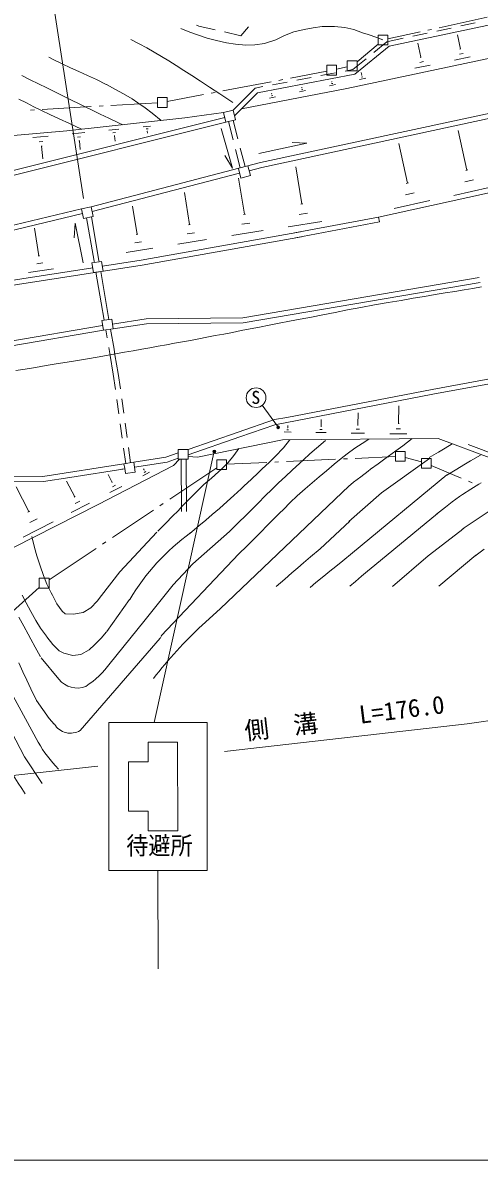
# Model space of a CAD drawing. Units: millimetres, scale not verified. Extents: x 40000 to 680000, y 20000 to 380000.
# Drawn here: x 208573 to 255019, y 205000 to 320682 of the extents above; entities that cross this region are included whole.
import ezdxf
from ezdxf.enums import TextEntityAlignment as Align

# ---------------------------------------------------------------- set-up
doc = ezdxf.new("R2010")
doc.units = ezdxf.units.MM
doc.header["$LTSCALE"] = 1000
doc.linetypes.add('CHAIN', pattern=[18.5, 12, -1.5, 3.5, -1.5])
for name, color, linetype, lineweight in [('M-BGD', 7, 'Continuous', 13), ('M-BMK', 2, 'CHAIN', 13), ('M-BMK-ROW', 30, 'Continuous', 13), ('M-STR-HTXT', 7, 'Continuous', 13), ('M-STR-STRC', 7, 'Continuous', 13), ('M-TTL-BAND', 7, 'Continuous', 13)]:
    doc.layers.add(name, color=color, linetype=linetype, lineweight=lineweight)
doc.styles.add('ＭＳ ゴシック', font='')
doc.styles.get('ＭＳ ゴシック').set_extended_font_data('MS Gothic')

msp = doc.modelspace()

# ---------------------------------------------------------------- linework, layer by layer
at = {"layer": 'M-BGD'}
for p, q in [((262206, 321781), (245850, 318288)), ((254601, 320668), (253134, 320354)), ((224642, 320086), (225574, 319725)), ((225574, 319725), (226466, 319405)), ((226476, 320347), (226265, 320437)), ((226466, 319405), (227348, 319114)), ((228138, 319968), (226476, 320347)), ((230776, 319366), (229113, 319745)), ((231557, 320250), (230776, 319366)), ((234324, 318956), (235126, 319357)), ((235126, 319357), (236048, 319719)), ((236048, 319719), (236158, 319749)), ((236158, 319749), (237200, 320000)), ((237200, 320000), (238122, 320180)), ((238122, 320180), (239044, 320291)), ((239044, 320291), (240067, 320311)), ((240067, 320311), (240307, 320301)), ((240307, 320301), (241339, 320191)), ((241339, 320191), (242242, 319981)), ((242242, 319981), (243154, 319671)), ((243154, 319671), (243705, 319480)), ((243705, 319480), (244587, 319180)), ((249712, 319622), (248245, 319309)), ((252156, 320145), (250690, 319831)), ((253107, 318010), (252806, 319463)), ((219580, 318992), (220412, 318551)), ((220412, 318551), (221194, 318120)), ((227348, 319114), (228280, 318864)), ((228280, 318864), (229293, 318654)), ((229293, 318654), (230235, 318514)), ((230235, 318514), (231277, 318414)), ((231277, 318414), (232199, 318424)), ((232199, 318424), (233181, 318585)), ((233181, 318585), (233372, 318625)), ((233372, 318625), (234324, 318956)), ((262939, 318514), (241532, 314007)), ((245850, 318288), (242373, 315451)), ((245630, 318749), (244279, 317651)), ((244587, 319180), (245219, 318930)), ((247267, 319099), (245630, 318749)), ((249058, 317167), (248767, 318600)), ((211673, 316945), (211222, 317185)), ((221194, 318120), (221956, 317690)), ((221956, 317690), (222698, 317249)), ((222698, 317249), (223430, 316798)), ((243503, 317020), (242153, 315922)), ((249008, 317157), (249108, 317177)), ((252506, 316887), (254099, 317208)), ((253007, 317489), (253398, 317569)), ((253057, 317990), (253157, 318020)), ((212585, 316494), (211673, 316945)), ((213447, 316093), (212585, 316494)), ((214289, 315713), (213447, 316093)), ((223430, 316798), (224182, 316327)), ((224182, 316327), (224964, 315836)), ((224964, 315836), (225776, 315305)), ((242153, 315922), (241362, 315772)), ((248467, 316054), (250040, 316375)), ((248958, 316646), (249359, 316736)), ((208486, 315320), (209328, 314889)), ((209328, 314889), (210170, 314469)), ((215152, 315332), (214289, 315713)), ((216064, 314911), (215152, 315332)), ((217056, 314411), (216064, 314911)), ((225776, 315305), (226648, 314734)), ((226648, 314734), (227590, 314123)), ((242373, 315451), (232461, 313563)), ((237923, 315118), (236450, 314838)), ((240380, 315585), (238906, 315305)), ((239998, 314678), (240028, 314688)), ((240018, 314678), (240008, 314698)), ((242824, 314900), (243466, 315030)), ((243065, 315351), (243015, 315631)), ((243025, 315140), (243185, 315170)), ((243045, 315341), (243085, 315351)), ((210170, 314469), (211023, 314048)), ((211023, 314048), (211905, 313607)), ((211905, 313607), (212847, 313146)), ((217086, 314391), (217056, 314411)), ((218008, 313910), (217086, 314391)), ((218820, 313469), (218008, 313910)), ((227590, 314123), (228613, 313452)), ((232221, 314034), (229976, 311789)), ((232461, 313563), (230117, 311217)), ((241532, 314007), (230818, 311919)), ((233011, 314185), (232221, 314034)), ((233905, 313454), (233885, 313534)), ((235467, 314651), (233994, 314371)), ((236741, 313645), (237342, 313775)), ((236931, 313876), (237082, 313906)), ((236951, 314066), (236992, 314076)), ((236971, 314066), (236961, 314116)), ((239798, 314277), (240379, 314398)), ((239978, 314488), (240118, 314518)), ((208948, 312524), (208186, 312914)), ((209700, 312143), (208948, 312524)), ((212847, 313146), (213869, 312646)), ((213869, 312646), (213980, 312595)), ((213980, 312595), (214922, 312145)), ((219703, 312928), (218820, 313469)), ((220294, 312547), (219703, 312928)), ((221016, 312036), (220294, 312547)), ((228613, 313452), (229735, 312721)), ((229735, 312721), (229956, 312580)), ((263001, 312972), (232774, 306457)), ((263111, 312481), (232895, 305966)), ((233674, 313013), (234296, 313143)), ((233865, 313253), (234025, 313283)), ((233885, 313454), (233925, 313454)), ((210492, 311762), (209700, 312143)), ((211334, 311362), (210492, 311762)), ((212276, 310921), (211334, 311362)), ((214922, 312145), (215704, 311754)), ((215704, 311754), (216466, 311394)), ((216466, 311394), (217328, 310983)), ((221728, 311485), (221016, 312036)), ((222650, 310744), (221728, 311485)), ((225075, 311005), (229004, 311538)), ((229004, 311538), (229976, 311789)), ((229245, 310566), (229004, 311538)), ((229976, 311789), (230217, 310816)), ((229125, 311057), (206906, 305487)), ((229245, 310566), (207026, 304996)), ((213339, 310420), (212276, 310921)), ((225075, 311005), (213069, 309689)), ((214542, 309849), (213339, 310420)), ((217328, 310983), (218400, 310472)), ((218400, 310472), (218741, 310312)), ((220816, 310092), (221588, 310162)), ((230217, 310816), (229245, 310566)), ((229496, 310636), (229974, 308760)), ((229977, 310756), (230459, 308885)), ((213069, 309689), (192302, 307838)), ((209611, 308996), (211174, 309147)), ((213610, 309388), (214893, 309509)), ((214131, 309047), (214452, 309078)), ((217348, 309750), (218361, 309851)), ((217749, 309480), (218010, 309510)), ((217880, 309189), (217940, 309189)), ((217910, 309189), (217960, 308638)), ((221127, 309882), (221317, 309902)), ((221217, 309661), (221267, 309671)), ((221247, 309661), (221267, 309441)), ((229908, 305895), (228754, 309944)), ((284872, 309731), (244753, 300919)), ((253762, 305682), (252879, 309721)), ((210242, 308585), (210633, 308615)), ((210433, 308124), (210533, 308134)), ((210483, 308134), (210614, 306841)), ((214292, 308677), (214372, 308687)), ((214332, 308677), (214422, 307775)), ((230221, 307791), (230700, 305916)), ((230709, 307917), (231191, 306046)), ((232584, 307379), (237484, 308423)), ((235981, 308503), (237484, 308423)), ((247709, 304357), (246826, 308396)), ((229908, 305895), (229136, 307188)), ((232774, 306457), (215527, 301972)), ((230770, 304893), (230509, 305865)), ((231471, 306126), (231732, 305154)), ((232895, 305966), (231602, 305635)), ((236965, 302269), (236363, 306028)), ((253652, 305662), (253872, 305712)), ((230640, 305384), (215627, 301481)), ((231122, 301205), (230540, 304863)), ((231732, 305154), (230770, 304893)), ((247599, 304337), (247819, 304387)), ((253542, 304509), (254444, 304700)), ((225530, 300151), (225018, 303418)), ((247499, 303185), (248401, 303375)), ((252430, 303126), (256038, 303919)), ((214544, 301761), (215527, 301972)), ((215527, 301972), (215737, 300990)), ((220198, 299157), (219736, 302033)), ((236855, 302249), (237065, 302279)), ((246377, 301801), (249985, 302594)), ((214544, 301761), (202468, 298861)), ((214645, 301270), (202588, 298370)), ((214755, 300779), (214544, 301761)), ((215737, 300990), (214755, 300779)), ((215076, 300849), (215829, 296419)), ((215567, 300950), (216330, 296510)), ((231022, 301185), (231222, 301215)), ((236234, 299302), (244753, 300919)), ((236695, 301177), (237547, 301307)), ((244753, 300919), (244854, 300427)), ((210196, 296979), (209774, 299805)), ((213814, 298804), (213903, 300308)), ((214727, 296269), (213903, 300308)), ((225440, 300141), (225620, 300171)), ((230872, 300183), (231674, 300303)), ((235583, 299943), (239000, 300486)), ((236335, 298811), (244854, 300427)), ((220118, 299137), (220288, 299167)), ((236846, 299413), (220620, 296531)), ((236926, 298922), (220710, 296040)), ((224348, 298156), (227284, 298628)), ((225310, 299209), (226041, 299329)), ((229830, 299030), (233027, 299542)), ((219106, 297322), (221802, 297754)), ((219988, 298295), (220669, 298395)), ((210006, 296177), (210627, 296277)), ((210126, 296969), (210276, 296989)), ((216601, 296410), (215609, 296259)), ((215609, 296259), (215759, 295267)), ((215829, 296419), (215859, 296299)), ((216330, 296510), (216350, 296369)), ((216751, 295417), (216601, 296410)), ((220630, 296541), (216671, 295918)), ((215689, 295758), (203301, 293830)), ((220710, 296040), (203382, 293328)), ((209174, 295285), (211690, 295666)), ((215759, 295267), (216751, 295417)), ((216020, 295307), (216552, 292200)), ((216521, 295387), (217344, 290506)), ((255018, 294768), (230955, 290661)), ((255109, 294277), (231005, 290160)), ((216552, 292200), (216853, 290426)), ((216633, 290396), (217625, 290547)), ((216783, 289404), (216633, 290396)), ((217625, 290547), (217776, 289554)), ((217695, 290045), (221123, 290568)), ((221123, 290568), (230955, 290661)), ((216703, 289895), (207142, 288268)), ((216783, 289404), (207262, 287787)), ((217776, 289554), (216783, 289404)), ((217024, 289444), (217161, 288629)), ((217515, 289514), (217866, 287490)), ((217776, 289554), (221163, 290067)), ((221163, 290067), (231005, 290160)), ((279857, 288822), (250211, 283400)), ((279947, 288321), (250301, 282899)), ((217328, 287643), (217466, 286828)), ((217866, 287490), (217957, 286908)), ((217957, 286908), (218278, 285014)), ((217466, 286828), (217787, 284934)), ((217787, 284934), (218005, 283370)), ((218288, 285004), (218505, 283441)), ((218143, 282380), (218351, 280894)), ((218642, 282450), (218847, 280964)), ((250301, 282899), (234226, 279797)), ((250211, 283400), (235458, 280549)), ((246804, 279922), (246834, 281736)), ((218985, 279974), (219190, 278488)), ((234196, 280319), (230478, 279034)), ((235458, 280549), (234196, 280319)), ((238927, 279618), (238936, 280330)), ((242675, 279760), (242695, 281003)), ((218489, 279904), (218696, 278418)), ((230478, 279034), (225387, 277269)), ((234226, 279797), (230648, 278563)), ((235168, 279066), (235870, 279056)), ((235439, 279277), (235609, 279277)), ((235499, 279487), (235549, 279487)), ((235529, 279487), (235529, 279728)), ((238406, 279017), (239428, 278997)), ((238796, 279318), (239047, 279308)), ((238897, 279618), (238957, 279618)), ((241974, 278958), (243337, 278928)), ((242495, 279359), (242836, 279349)), ((242635, 279760), (242715, 279760)), ((245913, 278889), (247657, 278859)), ((246574, 279400), (247015, 279390)), ((246754, 279922), (246855, 279922)), ((230648, 278563), (225397, 276748)), ((226359, 276517), (234998, 278264)), ((250834, 278409), (234988, 278264)), ((235089, 277462), (235710, 278234)), ((235710, 278234), (235730, 278264)), ((239378, 278185), (238466, 277413)), ((242365, 277414), (243117, 277906)), ((243117, 277906), (243798, 278347)), ((247236, 277667), (246535, 277135)), ((248178, 278388), (247236, 277667)), ((250834, 278409), (256297, 276356)), ((251546, 277427), (252277, 277869)), ((253891, 277799), (257059, 276607)), ((218834, 277428), (219053, 275864)), ((219327, 277497), (219544, 275934)), ((223132, 276486), (219864, 275984)), ((224394, 276928), (223132, 276486)), ((224384, 277299), (224395, 276296)), ((225387, 277299), (224384, 277299)), ((225397, 276297), (225387, 277299)), ((226359, 276517), (225397, 276577)), ((229466, 275977), (230037, 276669)), ((230037, 276669), (230568, 277371)), ((233676, 275999), (234337, 276640)), ((234337, 276640), (235028, 277392)), ((235028, 277392), (235089, 277462)), ((237795, 276832), (237134, 276230)), ((238466, 277413), (237795, 276832)), ((240982, 276382), (241584, 276843)), ((241584, 276843), (242365, 277414)), ((245793, 276594), (245563, 276423)), ((246535, 277135), (245793, 276594)), ((249933, 276455), (250865, 277016)), ((250865, 277016), (251546, 277427)), ((254142, 276125), (255144, 276717)), ((218872, 275834), (210634, 274528)), ((218943, 275332), (213360, 274449)), ((223914, 275665), (216248, 271673)), ((218943, 275332), (218642, 275282)), ((218872, 275834), (219103, 275864)), ((218943, 275352), (218872, 275834)), ((219023, 274861), (218943, 275352)), ((219103, 275864), (219604, 275944)), ((219604, 275944), (219864, 275984)), ((219864, 275984), (220015, 274992)), ((223252, 276005), (219935, 275493)), ((224395, 276397), (223252, 276005)), ((223914, 275665), (224515, 276296)), ((224395, 276296), (225397, 276297)), ((224685, 276296), (224737, 270974)), ((225186, 276297), (225238, 270974)), ((228795, 275275), (229466, 275977)), ((232914, 275287), (233676, 275999)), ((236753, 275889), (235971, 275167)), ((237134, 276230), (236753, 275889)), ((239479, 275118), (240271, 275790)), ((240271, 275790), (240982, 276382)), ((244741, 275832), (243969, 275270)), ((245563, 276423), (244741, 275832)), ((249943, 276374), (245073, 272875)), ((252749, 275293), (253451, 275714)), ((253451, 275714), (254142, 276125)), ((198206, 274414), (210634, 274528)), ((213360, 274449), (210674, 274027)), ((217670, 273939), (217269, 274731)), ((220015, 274992), (219023, 274841)), ((219023, 274841), (219023, 274861)), ((220787, 274621), (221458, 274972)), ((220917, 275203), (220847, 275323)), ((220897, 275193), (220937, 275213)), ((220937, 274952), (221098, 275042)), ((227011, 273731), (227773, 274383)), ((227773, 274383), (228504, 274995)), ((228504, 274995), (228795, 275275)), ((231081, 273552), (231832, 274254)), ((231832, 274254), (232514, 274896)), ((232514, 274896), (232914, 275287)), ((235290, 274536), (234609, 273884)), ((235971, 275167), (235290, 274536)), ((238006, 273885), (238728, 274497)), ((238728, 274497), (239479, 275118)), ((251727, 274691), (242128, 266770)), ((242957, 274508), (242236, 273947)), ((243719, 275090), (242957, 274508)), ((243969, 275270), (243719, 275090)), ((251727, 274681), (252749, 275293)), ((198246, 273913), (210674, 274027)), ((209192, 270969), (207898, 273485)), ((213862, 272474), (213040, 274058)), ((217440, 272896), (218653, 273528)), ((217630, 273929), (217710, 273959)), ((217710, 273498), (218011, 273658)), ((226110, 272849), (226821, 273551)), ((226821, 273551), (227011, 273731)), ((241775, 273586), (228669, 261063)), ((230059, 272610), (230780, 273271)), ((230780, 273271), (231081, 273552)), ((233957, 273252), (233216, 272520)), ((234609, 273884), (233957, 273252)), ((236493, 272572), (237295, 273283)), ((237295, 273283), (238006, 273885)), ((242236, 273947), (241715, 273525)), ((253311, 272707), (254163, 273259)), ((254163, 273259), (254985, 273760)), ((254985, 273760), (255225, 273890)), ((213802, 272444), (213912, 272504)), ((213912, 271793), (214373, 272034)), ((224737, 271435), (225458, 272187)), ((225458, 272187), (226110, 272849)), ((228576, 271286), (229367, 271988)), ((229367, 271988), (230059, 272610)), ((232555, 271869), (231903, 271217)), ((233216, 272520), (232555, 271869)), ((235101, 271178), (235792, 271900)), ((235792, 271900), (236493, 272572)), ((245073, 272875), (241766, 269957)), ((251578, 271434), (252279, 271975)), ((252279, 271975), (253021, 272517)), ((253021, 272517), (253311, 272707)), ((216248, 271673), (207649, 267301)), ((209102, 270919), (209282, 271010)), ((213502, 270871), (215366, 271833)), ((223775, 270463), (224406, 271095)), ((224406, 271095), (224737, 271435)), ((227854, 270665), (228576, 271286)), ((231903, 271217), (231202, 270515)), ((234018, 270115), (234710, 270797)), ((234710, 270797), (235101, 271178)), ((250756, 270772), (243812, 265047)), ((250666, 270702), (251578, 271434)), ((256028, 270994), (253373, 269239)), ((208611, 268353), (211658, 269918)), ((209282, 269857), (210044, 270248)), ((222312, 268989), (223154, 269841)), ((223154, 269841), (223775, 270463)), ((226502, 269522), (227203, 270103)), ((227203, 270103), (227854, 270665)), ((230601, 269924), (229859, 269182)), ((231202, 270515), (230601, 269924)), ((233407, 269504), (234018, 270115)), ((241856, 269977), (238830, 267180)), ((209493, 268444), (209764, 267321)), ((222212, 268889), (218445, 264858)), ((225560, 268750), (226502, 269522)), ((229619, 268941), (225891, 265643)), ((229859, 269182), (229519, 268851)), ((232175, 268271), (232816, 268912)), ((232816, 268912), (233407, 269504)), ((253032, 268939), (249836, 266452)), ((253012, 268918), (253443, 269279)), ((209764, 267321), (209995, 266480)), ((230492, 266596), (231423, 267519)), ((231423, 267519), (232175, 268271)), ((209995, 266480), (210296, 265568)), ((230552, 266656), (222656, 258325)), ((237858, 266358), (237147, 265746)), ((238830, 267180), (237858, 266358)), ((242128, 266770), (241146, 265968)), ((249836, 266452), (246178, 263334)), ((254686, 266544), (250909, 263375)), ((254556, 266433), (255528, 267135)), ((210296, 265568), (210336, 265457)), ((210336, 265457), (210677, 264465)), ((225891, 265643), (223888, 263517)), ((236556, 265245), (235955, 264734)), ((237147, 265746), (236556, 265245)), ((240434, 265387), (239833, 264905)), ((241146, 265968), (240434, 265387)), ((243852, 265077), (243031, 264385)), ((210677, 264465), (211018, 263603)), ((216591, 262432), (218445, 264858)), ((235223, 264102), (234341, 263360)), ((235955, 264734), (235223, 264102)), ((239212, 264394), (238400, 263742)), ((239833, 264905), (239212, 264394)), ((242419, 263864), (241868, 263392)), ((243031, 264385), (242419, 263864)), ((211018, 263603), (211460, 262711)), ((211460, 262711), (211600, 262461)), ((223888, 263517), (220902, 259778)), ((238400, 263742), (237799, 263251)), ((208503, 262460), (208914, 261678)), ((208914, 261678), (209395, 260806)), ((211600, 262461), (212051, 261579)), ((212051, 261579), (212573, 260838)), ((215489, 261179), (216140, 261841)), ((216140, 261841), (216591, 262432)), ((219448, 262042), (217114, 258774)), ((209395, 260806), (209907, 259905)), ((212573, 260838), (212903, 260577)), ((212903, 260577), (213725, 260527)), ((213725, 260527), (214718, 260718)), ((214718, 260718), (215489, 261179)), ((226825, 259409), (228669, 261063)), ((201558, 259852), (208749, 246013)), ((203432, 259832), (210141, 247507)), ((208183, 260215), (208674, 259313)), ((208674, 259313), (209136, 258491)), ((209907, 259905), (210368, 259113)), ((220902, 259778), (217475, 255567)), ((209136, 258491), (209396, 258010)), ((209396, 258010), (209848, 257188)), ((210368, 259113), (210980, 258291)), ((210980, 258291), (211030, 258241)), ((211030, 258241), (211642, 257450)), ((222566, 258084), (214421, 248711)), ((215881, 257431), (216553, 258093)), ((216553, 258093), (217084, 258754)), ((222676, 258345), (222546, 258064)), ((209848, 257188), (210359, 256256)), ((211642, 257450), (212293, 256818)), ((212293, 256818), (212744, 256578)), ((214498, 256428), (215320, 256899)), ((215320, 256899), (215881, 257431)), ((210359, 256256), (210369, 256246)), ((210449, 256086), (212244, 253912)), ((212744, 256578), (213677, 256318)), ((213677, 256318), (214498, 256428)), ((208164, 255574), (208586, 254662)), ((208586, 254662), (208977, 253810)), ((208977, 253810), (209388, 252959)), ((209388, 252959), (209809, 252097)), ((209809, 252097), (210000, 251716)), ((209970, 251756), (211263, 249922)), ((211263, 249922), (211784, 249361)), ((208749, 246013), (210564, 243327))]:
    msp.add_line(p, q, dxfattribs=at)
for centre, radius, start, end in [((239176, 250202), 23002, 125.91991, 149.02095), ((289296, 295630), 96559, 201.29004, 213.55033), ((256453, 227385), 43629, 132.75885, 142.4245), ((209726, 261157), 9552, 303.45893, 324.16922), ((214118, 255436), 2416, 219.17122, 291.32025), ((213428, 250334), 1904, 210.91555, 301.35537), ((221866, 254195), 13491, 209.73409, 224.20136)]:
    msp.add_arc(centre, radius, start, end, dxfattribs=at)
at = {"layer": 'M-BMK'}
for p, q in [((248284, 292661), (249446, 292852)), ((249446, 292852), (250529, 293032)), ((250529, 293032), (251561, 293203)), ((251561, 293203), (252533, 293364)), ((252533, 293364), (253475, 293514)), ((253475, 293514), (254367, 293665)), ((254367, 293665), (255239, 293816)), ((242962, 291737), (241629, 291476)), ((244365, 292008), (242962, 291737)), ((244365, 292008), (245758, 292239)), ((245758, 292239), (247061, 292450)), ((247061, 292450), (248284, 292661)), ((236808, 290533), (235716, 290322)), ((237941, 290753), (236808, 290533)), ((239114, 290984), (237941, 290753)), ((240346, 291225), (239114, 290984)), ((241629, 291476), (240346, 291225)), ((230805, 289368), (229903, 289197)), ((231727, 289549), (230805, 289368)), ((232669, 289729), (231727, 289549)), ((233651, 289920), (232669, 289729)), ((234664, 290121), (233651, 289920)), ((235716, 290322), (234664, 290121)), ((224010, 288083), (223188, 287932)), ((224832, 288234), (224010, 288083)), ((225654, 288384), (224832, 288234)), ((226486, 288545), (225654, 288384)), ((227317, 288705), (226486, 288545)), ((228159, 288866), (227317, 288705)), ((229021, 289027), (228159, 288866)), ((229903, 289197), (229021, 289027)), ((218017, 287009), (217095, 286848)), ((218929, 287169), (218017, 287009)), ((219811, 287320), (218929, 287169)), ((220673, 287481), (219811, 287320)), ((221515, 287631), (220673, 287481)), ((222356, 287782), (221515, 287631)), ((223188, 287932), (222356, 287782)), ((210971, 285814), (209859, 285633)), ((211983, 285984), (210971, 285814)), ((213076, 286165), (211983, 285984)), ((214138, 286346), (213076, 286165)), ((215151, 286517), (214138, 286346)), ((216143, 286687), (215151, 286517)), ((217095, 286848), (216143, 286687)), ((208826, 285462), (207854, 285302)), ((209859, 285633), (208826, 285462))]:
    msp.add_line(p, q, dxfattribs=at)
at = {"layer": 'M-BMK-ROW'}
for p, q in [((250949, 320179), (255834, 321243)), ((244718, 318428), (244717, 319431)), ((244717, 319431), (245720, 319431)), ((245720, 319040), (248995, 319753)), ((245720, 319431), (245720, 318429)), ((249776, 319924), (250167, 320009)), ((242583, 316714), (244718, 318508)), ((245720, 318429), (244718, 318428)), ((239507, 315350), (239507, 316352)), ((239507, 316352), (240509, 316352)), ((240509, 316352), (240509, 315350)), ((240509, 315951), (241581, 316182)), ((241581, 315791), (241581, 316794)), ((241581, 316794), (242583, 316794)), ((242583, 316794), (242584, 315792)), ((228933, 313743), (233845, 314676)), ((234631, 314825), (235024, 314900)), ((235810, 315049), (239507, 315751)), ((240509, 315350), (239507, 315350)), ((242584, 315792), (241581, 315791)), ((227754, 313520), (228147, 313594)), ((217545, 312272), (222269, 312548)), ((222269, 312077), (222268, 313079)), ((222268, 313079), (223271, 313079)), ((223271, 312669), (226968, 313370)), ((223271, 313079), (223271, 312077)), ((209359, 311793), (209758, 311816)), ((210557, 311863), (215549, 312155)), ((216347, 312202), (216746, 312225)), ((223271, 312077), (222269, 312077)), ((246495, 276564), (242401, 276376)), ((246495, 276093), (246495, 277095)), ((246495, 277095), (247497, 277095)), ((247497, 277095), (247497, 276093)), ((228314, 275416), (223524, 272218)), ((228314, 276247), (229316, 276248)), ((228314, 275245), (228314, 276247)), ((229316, 276248), (229316, 275245)), ((233410, 275964), (229316, 275777)), ((234609, 276019), (234209, 276001)), ((240403, 276285), (235408, 276056)), ((241602, 276340), (241202, 276321)), ((247497, 276093), (246495, 276093)), ((249131, 276013), (247497, 276454)), ((249131, 276374), (250133, 276375)), ((249131, 275372), (249131, 276374)), ((250133, 275372), (249131, 275372)), ((250133, 276375), (250133, 275372)), ((253182, 274371), (250133, 275663)), ((229316, 275245), (228314, 275245)), ((254287, 273902), (253919, 274058)), ((221861, 271108), (217702, 268332)), ((222859, 271774), (222526, 271552)), ((217037, 267888), (216704, 267666)), ((216038, 267222), (211249, 264024)), ((210246, 264194), (211249, 264195)), ((210247, 263192), (210246, 264194)), ((211249, 264195), (211249, 263192)), ((210247, 263242), (207195, 260507)), ((211249, 263192), (210247, 263192))]:
    msp.add_line(p, q, dxfattribs=at)
at = {"layer": 'M-STR-HTXT'}
for p, q in [((211250, 325474), (214765, 302824)), ((261011, 250443), (253800, 249394)), ((229105, 246559), (253800, 249394))]:
    msp.add_line(p, q, dxfattribs=at)
msp.add_open_spline([(123919, 237818), (134877, 237618), (145835, 237419), (156732, 238183), (166693, 238881), (176602, 240385), (186527, 241670), (196410, 242950), (206308, 244014), (216206, 245078)], degree=3, knots=[0, 0, 0, 0, 1, 1, 1, 2, 2, 2, 3, 3, 3, 3], dxfattribs=at)
at = {"layer": 'M-STR-STRC'}
for p, q in [((234477, 279657), (232932, 281781)), ((234527, 279497), (234597, 279577)), ((228023, 276939), (221947, 249505)), ((228023, 277049), (228093, 277119)), ((217317, 249513), (227340, 249516)), ((217322, 234479), (217317, 249513)), ((227340, 249516), (227344, 234482)), ((221327, 247510), (224334, 247511)), ((221327, 245505), (221327, 247510)), ((224334, 247511), (224336, 238490)), ((219324, 240493), (219323, 245505)), ((219323, 245505), (221327, 245505)), ((221329, 240494), (219324, 240493)), ((221330, 238490), (221329, 240494)), ((224336, 238490), (221330, 238490)), ((227344, 234482), (217322, 234479)), ((222333, 234481), (222336, 224458))]:
    msp.add_line(p, q, dxfattribs=at)
for centre, radius in [((232311, 282553), 1002), ((234567, 279537), 140), ((234567, 279537), 110), ((234567, 279537), 80.2), ((234567, 279537), 50.1), ((234567, 279537), 20), ((228063, 277089), 140), ((228063, 277089), 110), ((228063, 277089), 80.2), ((228063, 277089), 50.1), ((228063, 277089), 20)]:
    msp.add_circle(centre, radius, dxfattribs=at)
at = {"layer": 'M-TTL-BAND'}
msp.add_line((40000, 205000), (579000, 205000), dxfattribs=at)

# ---------------------------------------------------------------- texts
at = {"layer": 'M-STR-HTXT', "style": 'ＭＳ ゴシック'}
for s, rotation, p in [('L=176.0', 7.143, (242983, 248843)), ('側\u3000溝', 6.552, (231308, 247200))]:
    msp.add_text(s, height=1833, rotation=rotation, dxfattribs=at).set_placement(p, align=Align.BOTTOM_LEFT)
at = {"layer": 'M-STR-STRC', "style": 'ＭＳ ゴシック'}
msp.add_text('S', height=1320, rotation=0.018, dxfattribs=at).set_placement((232282, 282582), align=Align.MIDDLE_CENTER)
at = {"layer": 'M-STR-STRC', "style": 'ＭＳ ゴシック', "width": 0.9}
msp.add_text('待避所', height=1833, rotation=0.018, dxfattribs=at).set_placement((219106, 235538), align=Align.BOTTOM_LEFT)

doc.saveas('drawing.dxf')
